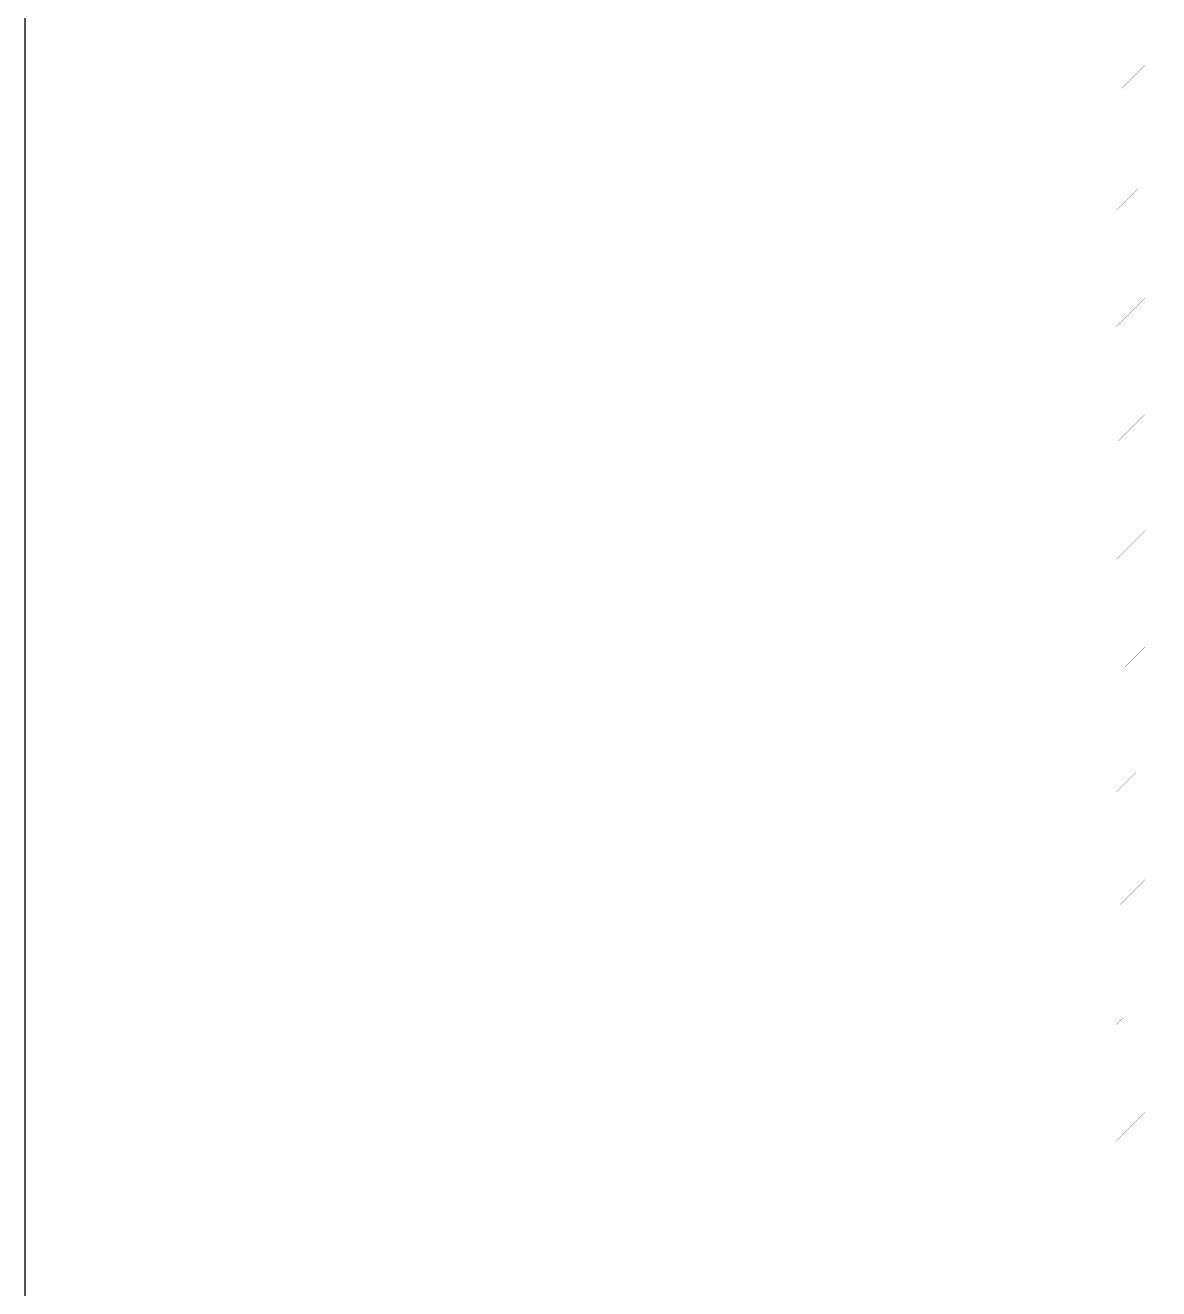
# Model space of a CAD drawing. Header units: millimetres. Extents: x -2171 to 1563, y -1758 to -1505.
# Drawn here: x 1387.165 to 1389.996, y -1603.863 to -1600.708 of the extents above; entities that cross this region are included whole.
import ezdxf

# ---------------------------------------------------------------- set-up
doc = ezdxf.new("R2010")
doc.units = ezdxf.units.MM
doc.linetypes.add('DOT', pattern=[0.025, 0, -0.025])
doc.layers.add('-S_TEXT', color=3, linetype='Continuous')
doc.layers.add('Tablet', color=7, linetype='Continuous', true_color=0x0180ff)

msp = doc.modelspace()

# ---------------------------------------------------------------- linework, layer by layer
at = {"layer": '-S_TEXT', "color": 3, "linetype": 'Continuous', "ltscale": 0.5}
msp.add_lwpolyline([(1428.115, -1619.64), (1387.165, -1619.64), (1387.165, -1591.24), (1428.115, -1591.24)], close=True, dxfattribs=at)
at = {"layer": 'Tablet', "color": 150, "true_color": 0x0180ff}
msp.add_lwpolyline([(1389.9622, -1603.5495, 0.0000431, 0.0000431, 0), (1389.9622, -1593.3792, 0.0000431, 0.0000431, 0), (1388.8841, -1593.3792, 0.0000431, 0.0000431, 0), (1388.8841, -1593.4511, 0.0000431, 0.0000431, 0), (1389.8903, -1593.4511, 0.0000431, 0.0000431, 0), (1389.8903, -1603.5495, 0.0000431, 0.0000431, 0)], format="xyseb", close=True, dxfattribs=at)
at = {"layer": 'Tablet', "color": 96, "true_color": 0x018001}
for points in [[(1389.9622, -1600.7115, 0.0000431, 0.0000431, 0), (1389.8903, -1600.7834, 0.0000431, 0.0000431, 0)], [(1389.9077, -1600.7176, 0.0000431, 0.0000431, 0), (1389.8903, -1600.7349, 0.0000431, 0.0000431, 0)], [(1389.9561, -1600.766, 0.0000431, 0.0000431, 0), (1389.9319, -1600.7902, 0.0000431, 0.0000431, 0)], [(1389.9622, -1600.8083, 0.0000431, 0.0000431, 0), (1389.8903, -1600.8802, 0.0000431, 0.0000431, 0)], [(1389.9198, -1600.8023, 0.0000431, 0.0000431, 0), (1389.8956, -1600.8265, 0.0000431, 0.0000431, 0)], [(1389.9622, -1600.8567, 0.0000431, 0.0000431, 0), (1389.944, -1600.8749, 0.0000431, 0.0000431, 0)], [(1389.9622, -1600.9051, 0.0000431, 0.0000431, 0), (1389.8903, -1600.977, 0.0000431, 0.0000431, 0)], [(1389.9319, -1600.887, 0.0000431, 0.0000431, 0), (1389.9077, -1600.9112, 0.0000431, 0.0000431, 0)], [(1389.8956, -1600.9233, 0.0000431, 0.0000431, 0), (1389.8903, -1600.9286, 0.0000431, 0.0000431, 0)], [(1389.944, -1600.9717, 0.0000431, 0.0000431, 0), (1389.9198, -1600.9959, 0.0000431, 0.0000431, 0)], [(1389.9622, -1600.9535, 0.0000431, 0.0000431, 0), (1389.9561, -1600.9596, 0.0000431, 0.0000431, 0)], [(1389.9622, -1601.0019, 0.0000431, 0.0000431, 0), (1389.8903, -1601.0738, 0.0000431, 0.0000431, 0)], [(1389.9077, -1601.008, 0.0000431, 0.0000431, 0), (1389.8903, -1601.0254, 0.0000431, 0.0000431, 0)], [(1389.9561, -1601.0564, 0.0000431, 0.0000431, 0), (1389.9319, -1601.0806, 0.0000431, 0.0000431, 0)], [(1389.9622, -1601.0988, 0.0000431, 0.0000431, 0), (1389.8903, -1601.1706, 0.0000431, 0.0000431, 0)], [(1389.9198, -1601.0927, 0.0000431, 0.0000431, 0), (1389.8956, -1601.1169, 0.0000431, 0.0000431, 0)], [(1389.9622, -1601.1472, 0.0000431, 0.0000431, 0), (1389.944, -1601.1653, 0.0000431, 0.0000431, 0)], [(1389.9622, -1601.1956, 0.0000431, 0.0000431, 0), (1389.8903, -1601.2674, 0.0000431, 0.0000431, 0)], [(1389.9319, -1601.1774, 0.0000431, 0.0000431, 0), (1389.9077, -1601.2016, 0.0000431, 0.0000431, 0)], [(1389.8956, -1601.2137, 0.0000431, 0.0000431, 0), (1389.8903, -1601.219, 0.0000431, 0.0000431, 0)], [(1389.9622, -1601.244, 0.0000431, 0.0000431, 0), (1389.9561, -1601.2501, 0.0000431, 0.0000431, 0)], [(1389.944, -1601.2622, 0.0000431, 0.0000431, 0), (1389.9198, -1601.2864, 0.0000431, 0.0000431, 0)], [(1389.9622, -1601.2924, 0.0000431, 0.0000431, 0), (1389.8903, -1601.3643, 0.0000431, 0.0000431, 0)], [(1389.9077, -1601.2985, 0.0000431, 0.0000431, 0), (1389.8903, -1601.3159, 0.0000431, 0.0000431, 0)], [(1389.9561, -1601.3469, 0.0000431, 0.0000431, 0), (1389.9319, -1601.3711, 0.0000431, 0.0000431, 0)], [(1389.9198, -1601.3832, 0.0000431, 0.0000431, 0), (1389.8956, -1601.4074, 0.0000431, 0.0000431, 0)], [(1389.9622, -1601.3892, 0.0000431, 0.0000431, 0), (1389.8903, -1601.4611, 0.0000431, 0.0000431, 0)], [(1389.9622, -1601.4376, 0.0000431, 0.0000431, 0), (1389.944, -1601.4558, 0.0000431, 0.0000431, 0)], [(1389.9319, -1601.4679, 0.0000431, 0.0000431, 0), (1389.9077, -1601.4921, 0.0000431, 0.0000431, 0)], [(1389.9622, -1601.486, 0.0000431, 0.0000431, 0), (1389.8903, -1601.5579, 0.0000431, 0.0000431, 0)], [(1389.8956, -1601.5042, 0.0000431, 0.0000431, 0), (1389.8903, -1601.5095, 0.0000431, 0.0000431, 0)], [(1389.9622, -1601.5344, 0.0000431, 0.0000431, 0), (1389.9561, -1601.5405, 0.0000431, 0.0000431, 0)], [(1389.944, -1601.5526, 0.0000431, 0.0000431, 0), (1389.9198, -1601.5768, 0.0000431, 0.0000431, 0)], [(1389.9622, -1601.5828, 0.0000431, 0.0000431, 0), (1389.8903, -1601.6547, 0.0000431, 0.0000431, 0)], [(1389.9077, -1601.5889, 0.0000431, 0.0000431, 0), (1389.8903, -1601.6063, 0.0000431, 0.0000431, 0)], [(1389.9561, -1601.6373, 0.0000431, 0.0000431, 0), (1389.9319, -1601.6615, 0.0000431, 0.0000431, 0)], [(1389.9622, -1601.6797, 0.0000431, 0.0000431, 0), (1389.8903, -1601.7515, 0.0000431, 0.0000431, 0)], [(1389.9198, -1601.6736, 0.0000431, 0.0000431, 0), (1389.8956, -1601.6978, 0.0000431, 0.0000431, 0)], [(1389.9622, -1601.7281, 0.0000431, 0.0000431, 0), (1389.944, -1601.7462, 0.0000431, 0.0000431, 0)], [(1389.9319, -1601.7583, 0.0000431, 0.0000431, 0), (1389.9077, -1601.7826, 0.0000431, 0.0000431, 0)], [(1389.9622, -1601.7765, 0.0000431, 0.0000431, 0), (1389.8903, -1601.8484, 0.0000431, 0.0000431, 0)], [(1389.8956, -1601.7947, 0.0000431, 0.0000431, 0), (1389.8903, -1601.7999, 0.0000431, 0.0000431, 0)], [(1389.9622, -1601.8249, 0.0000431, 0.0000431, 0), (1389.9561, -1601.831, 0.0000431, 0.0000431, 0)], [(1389.944, -1601.8431, 0.0000431, 0.0000431, 0), (1389.9198, -1601.8673, 0.0000431, 0.0000431, 0)], [(1389.9622, -1601.8733, 0.0000431, 0.0000431, 0), (1389.8903, -1601.9452, 0.0000431, 0.0000431, 0)], [(1389.9077, -1601.8794, 0.0000431, 0.0000431, 0), (1389.8903, -1601.8968, 0.0000431, 0.0000431, 0)], [(1389.9561, -1601.9278, 0.0000431, 0.0000431, 0), (1389.9319, -1601.952, 0.0000431, 0.0000431, 0)], [(1389.9622, -1601.9701, 0.0000431, 0.0000431, 0), (1389.8903, -1602.042, 0.0000431, 0.0000431, 0)], [(1389.9198, -1601.9641, 0.0000431, 0.0000431, 0), (1389.8956, -1601.9883, 0.0000431, 0.0000431, 0)], [(1389.9319, -1602.0488, 0.0000431, 0.0000431, 0), (1389.9077, -1602.073, 0.0000431, 0.0000431, 0)], [(1389.9622, -1602.0185, 0.0000431, 0.0000431, 0), (1389.944, -1602.0367, 0.0000431, 0.0000431, 0)], [(1389.9622, -1602.0669, 0.0000431, 0.0000431, 0), (1389.8903, -1602.1388, 0.0000431, 0.0000431, 0)], [(1389.8956, -1602.0851, 0.0000431, 0.0000431, 0), (1389.8903, -1602.0904, 0.0000431, 0.0000431, 0)], [(1389.944, -1602.1335, 0.0000431, 0.0000431, 0), (1389.9198, -1602.1577, 0.0000431, 0.0000431, 0)], [(1389.9622, -1602.1153, 0.0000431, 0.0000431, 0), (1389.9561, -1602.1214, 0.0000431, 0.0000431, 0)], [(1389.9622, -1602.1638, 0.0000431, 0.0000431, 0), (1389.8903, -1602.2356, 0.0000431, 0.0000431, 0)], [(1389.9077, -1602.1698, 0.0000431, 0.0000431, 0), (1389.8903, -1602.1872, 0.0000431, 0.0000431, 0)], [(1389.9561, -1602.2182, 0.0000431, 0.0000431, 0), (1389.9319, -1602.2424, 0.0000431, 0.0000431, 0)], [(1389.9622, -1602.2606, 0.0000431, 0.0000431, 0), (1389.8903, -1602.3324, 0.0000431, 0.0000431, 0)], [(1389.9198, -1602.2545, 0.0000431, 0.0000431, 0), (1389.8956, -1602.2787, 0.0000431, 0.0000431, 0)], [(1389.9622, -1602.309, 0.0000431, 0.0000431, 0), (1389.944, -1602.3272, 0.0000431, 0.0000431, 0)], [(1389.9622, -1602.3574, 0.0000431, 0.0000431, 0), (1389.8903, -1602.4293, 0.0000431, 0.0000431, 0)], [(1389.9319, -1602.3393, 0.0000431, 0.0000431, 0), (1389.9077, -1602.3635, 0.0000431, 0.0000431, 0)], [(1389.8956, -1602.3756, 0.0000431, 0.0000431, 0), (1389.8903, -1602.3809, 0.0000431, 0.0000431, 0)], [(1389.944, -1602.424, 0.0000431, 0.0000431, 0), (1389.9198, -1602.4482, 0.0000431, 0.0000431, 0)], [(1389.9622, -1602.4058, 0.0000431, 0.0000431, 0), (1389.9561, -1602.4119, 0.0000431, 0.0000431, 0)], [(1389.9622, -1602.4542, 0.0000431, 0.0000431, 0), (1389.8903, -1602.5261, 0.0000431, 0.0000431, 0)], [(1389.9077, -1602.4603, 0.0000431, 0.0000431, 0), (1389.8903, -1602.4777, 0.0000431, 0.0000431, 0)], [(1389.9561, -1602.5087, 0.0000431, 0.0000431, 0), (1389.9319, -1602.5329, 0.0000431, 0.0000431, 0)], [(1389.9622, -1602.551, 0.0000431, 0.0000431, 0), (1389.8903, -1602.6229, 0.0000431, 0.0000431, 0)], [(1389.9198, -1602.545, 0.0000431, 0.0000431, 0), (1389.8956, -1602.5692, 0.0000431, 0.0000431, 0)], [(1389.9622, -1602.5994, 0.0000431, 0.0000431, 0), (1389.944, -1602.6176, 0.0000431, 0.0000431, 0)], [(1389.9622, -1602.6478, 0.0000431, 0.0000431, 0), (1389.8903, -1602.7197, 0.0000431, 0.0000431, 0)], [(1389.9319, -1602.6297, 0.0000431, 0.0000431, 0), (1389.9077, -1602.6539, 0.0000431, 0.0000431, 0)], [(1389.8956, -1602.666, 0.0000431, 0.0000431, 0), (1389.8903, -1602.6713, 0.0000431, 0.0000431, 0)], [(1389.9622, -1602.6963, 0.0000431, 0.0000431, 0), (1389.9561, -1602.7023, 0.0000431, 0.0000431, 0)], [(1389.944, -1602.7144, 0.0000431, 0.0000431, 0), (1389.9198, -1602.7386, 0.0000431, 0.0000431, 0)], [(1389.9622, -1602.7447, 0.0000431, 0.0000431, 0), (1389.8903, -1602.8165, 0.0000431, 0.0000431, 0)], [(1389.9077, -1602.7507, 0.0000431, 0.0000431, 0), (1389.8903, -1602.7681, 0.0000431, 0.0000431, 0)], [(1389.9561, -1602.7991, 0.0000431, 0.0000431, 0), (1389.9319, -1602.8233, 0.0000431, 0.0000431, 0)], [(1389.9198, -1602.8355, 0.0000431, 0.0000431, 0), (1389.8956, -1602.8597, 0.0000431, 0.0000431, 0)], [(1389.9622, -1602.8415, 0.0000431, 0.0000431, 0), (1389.8903, -1602.9134, 0.0000431, 0.0000431, 0)], [(1389.9622, -1602.8899, 0.0000431, 0.0000431, 0), (1389.944, -1602.9081, 0.0000431, 0.0000431, 0)], [(1389.9319, -1602.9202, 0.0000431, 0.0000431, 0), (1389.9077, -1602.9444, 0.0000431, 0.0000431, 0)], [(1389.9622, -1602.9383, 0.0000431, 0.0000431, 0), (1389.8903, -1603.0102, 0.0000431, 0.0000431, 0)], [(1389.8956, -1602.9565, 0.0000431, 0.0000431, 0), (1389.8903, -1602.9618, 0.0000431, 0.0000431, 0)], [(1389.9622, -1602.9867, 0.0000431, 0.0000431, 0), (1389.9561, -1602.9928, 0.0000431, 0.0000431, 0)], [(1389.944, -1603.0049, 0.0000431, 0.0000431, 0), (1389.9198, -1603.0291, 0.0000431, 0.0000431, 0)], [(1389.9622, -1603.0351, 0.0000431, 0.0000431, 0), (1389.8903, -1603.107, 0.0000431, 0.0000431, 0)], [(1389.9077, -1603.0412, 0.0000431, 0.0000431, 0), (1389.8903, -1603.0586, 0.0000431, 0.0000431, 0)], [(1389.9561, -1603.0896, 0.0000431, 0.0000431, 0), (1389.9319, -1603.1138, 0.0000431, 0.0000431, 0)], [(1389.9622, -1603.1319, 0.0000431, 0.0000431, 0), (1389.8903, -1603.2038, 0.0000431, 0.0000431, 0)], [(1389.9198, -1603.1259, 0.0000431, 0.0000431, 0), (1389.8956, -1603.1501, 0.0000431, 0.0000431, 0)], [(1389.9622, -1603.1803, 0.0000431, 0.0000431, 0), (1389.944, -1603.1985, 0.0000431, 0.0000431, 0)], [(1389.9319, -1603.2106, 0.0000431, 0.0000431, 0), (1389.9077, -1603.2348, 0.0000431, 0.0000431, 0)], [(1389.9622, -1603.2288, 0.0000431, 0.0000431, 0), (1389.8903, -1603.3006, 0.0000431, 0.0000431, 0)], [(1389.8956, -1603.2469, 0.0000431, 0.0000431, 0), (1389.8903, -1603.2522, 0.0000431, 0.0000431, 0)], [(1389.9622, -1603.2772, 0.0000431, 0.0000431, 0), (1389.9561, -1603.2832, 0.0000431, 0.0000431, 0)], [(1389.944, -1603.2953, 0.0000431, 0.0000431, 0), (1389.9198, -1603.3195, 0.0000431, 0.0000431, 0)], [(1389.9622, -1603.3256, 0.0000431, 0.0000431, 0), (1389.8903, -1603.3974, 0.0000431, 0.0000431, 0)], [(1389.9077, -1603.3316, 0.0000431, 0.0000431, 0), (1389.8903, -1603.349, 0.0000431, 0.0000431, 0)], [(1389.9561, -1603.3801, 0.0000431, 0.0000431, 0), (1389.9319, -1603.4043, 0.0000431, 0.0000431, 0)], [(1389.9622, -1603.4224, 0.0000431, 0.0000431, 0), (1389.8903, -1603.4943, 0.0000431, 0.0000431, 0)], [(1389.9198, -1603.4164, 0.0000431, 0.0000431, 0), (1389.8956, -1603.4406, 0.0000431, 0.0000431, 0)], [(1389.9622, -1603.4708, 0.0000431, 0.0000431, 0), (1389.944, -1603.489, 0.0000431, 0.0000431, 0)], [(1389.9319, -1603.5011, 0.0000431, 0.0000431, 0), (1389.9077, -1603.5253, 0.0000431, 0.0000431, 0)], [(1389.9622, -1603.5192, 0.0000431, 0.0000431, 0), (1389.9319, -1603.5495, 0.0000431, 0.0000431, 0)], [(1392.5497, -1603.5495, 0.0000431, 0.0000431, 0), (1388.8122, -1603.5495, 0.0000431, 0.0000431, 0)], [(1389.4231, -1603.5495, 0.0000431, 0.0000431, 0), (1388.8122, -1603.5495, 0.0000431, 0.0000431, 0)], [(1389.8956, -1603.5374, 0.0000431, 0.0000431, 0), (1389.8903, -1603.5427, 0.0000431, 0.0000431, 0)]]:
    msp.add_lwpolyline(points, format="xyseb", dxfattribs=at)
at = {"layer": 'Tablet', "color": 96, "linetype": 'DOT', "true_color": 0x018001}
for points in [[(1388.8122, -1603.456, 0.0000431, 0.0000431, 0), (1388.8122, -1603.4057, 0.0000431, 0.0000431, 0)], [(1388.8122, -1603.5854, 0.0000431, 0.0000431, 0), (1388.8122, -1603.4992, 0.0000431, 0.0000431, 0)], [(1388.8122, -1603.7148, 0.0000431, 0.0000431, 0), (1388.8122, -1603.6285, 0.0000431, 0.0000431, 0)], [(1388.8122, -1603.8442, 0.0000431, 0.0000431, 0), (1388.8122, -1603.7579, 0.0000431, 0.0000431, 0)]]:
    msp.add_lwpolyline(points, format="xyseb", dxfattribs=at)

doc.saveas('drawing.dxf')
